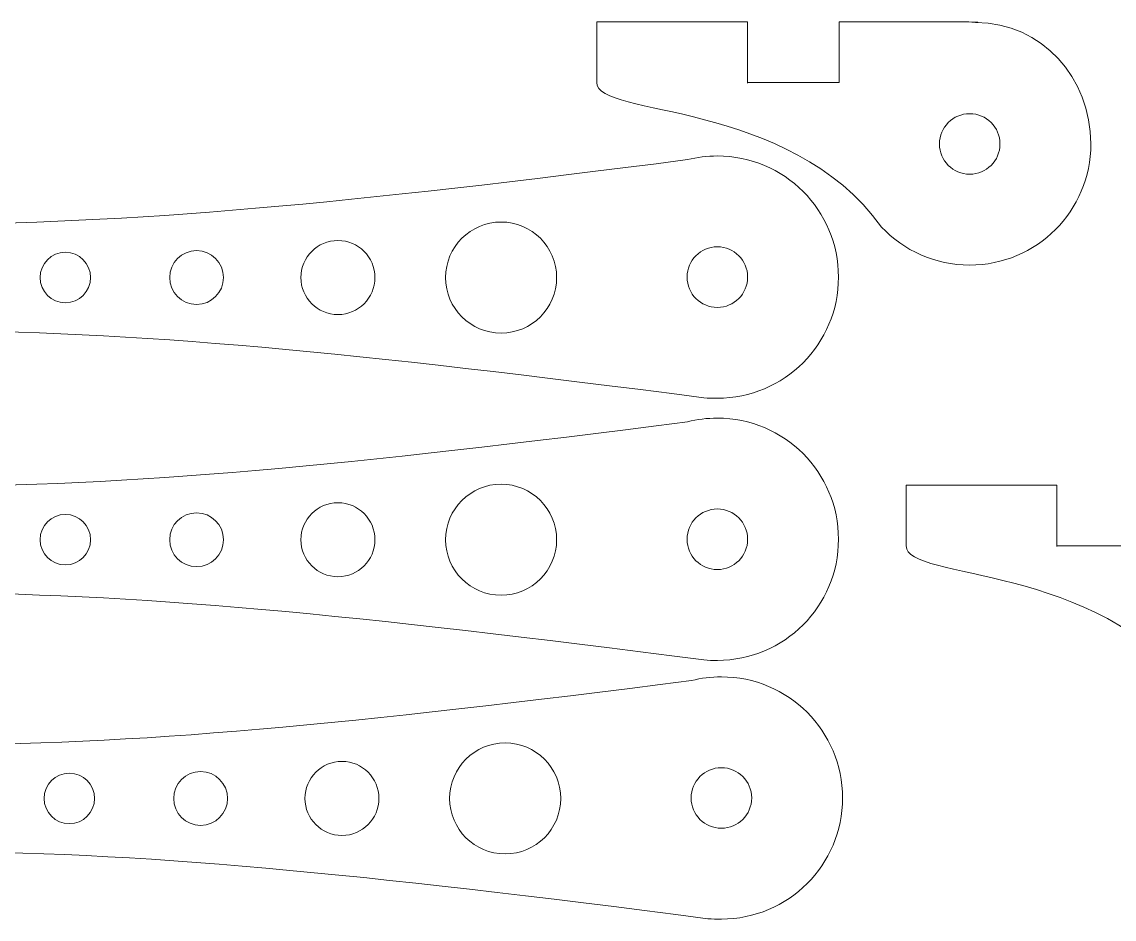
# Model space of a CAD drawing. Header units: millimetres. Extents: x -819 to 558, y -342 to 336.
# Drawn here: x -119.8 to 109.2, y -31.1 to 157 of the extents above; entities that cross this region are included whole.
import ezdxf

# ---------------------------------------------------------------- set-up
doc = ezdxf.new("R2010")
doc.units = ezdxf.units.MM
doc.header["$MEASUREMENT"] = 0
doc.layers.add('#Layer 1', color=7, linetype='Continuous')

msp = doc.modelspace()

# ---------------------------------------------------------------- linework, layer by layer
at = {"layer": '#Layer 1', "color": 22, "lineweight": 9}
for points, knots in [([(0.749, 144.3423), (0.749, 144.3423), (0.749, 157.0423), (0.749, 157.0423), (0.749, 157.0423), (0.749, 157.0423), (32.3223, 157.0423), (32.3223, 157.0423)], [0, 0, 0, 0, 0.5, 0.5, 0.5, 0.5, 1, 1, 1, 1]), ([(0.749, 144.1952), (0.749, 144.1952), (0.749, 157.0423), (0.749, 157.0423), (0.749, 157.0423), (0.749, 157.0423), (32.3226, 157.0423), (32.3226, 157.0423), (32.3226, 157.0423), (32.3226, 157.0423), (32.3226, 144.1952), (32.3226, 144.1952)], [0, 0, 0, 0, 0.33333333, 0.33333333, 0.33333333, 0.33333333, 0.66666667, 0.66666667, 0.66666667, 0.66666667, 1, 1, 1, 1]), ([(51.549, 157.0423), (51.549, 157.0423), (51.549, 144.3423), (51.549, 144.3423), (51.549, 144.3423), (51.549, 144.3423), (32.3223, 144.3423), (32.3223, 144.3423), (32.3223, 144.3423), (32.3223, 144.3423), (32.3226, 144.3424), (32.3226, 144.3424)], [0, 0, 0, 0, 0.33333333, 0.33333333, 0.33333333, 0.33333333, 0.66666667, 0.66666667, 0.66666667, 0.66666667, 1, 1, 1, 1]), ([(80.1732, 156.9389), (80.1773, 156.9389), (80.1816, 156.9388), (80.1858, 156.9388), (80.1858, 156.9388), (80.1918, 156.9387), (80.1978, 156.9386), (80.2039, 156.9386), (80.2039, 156.9386), (80.212, 156.9385), (80.2201, 156.9383), (80.2282, 156.9383), (80.2282, 156.9383), (94.103, 156.7761), (104.3435, 145.3649), (104.3435, 131.4367), (104.3435, 131.4367), (104.3435, 117.4096), (92.9712, 106.0374), (78.9434, 106.0374), (78.9434, 106.0374), (71.6568, 106.037), (65.0867, 109.1054), (60.455, 114.0204)], [0, 0, 0, 0, 0.16666667, 0.16666667, 0.16666667, 0.16666667, 0.33333333, 0.33333333, 0.33333333, 0.33333333, 0.5, 0.5, 0.5, 0.5, 0.66666667, 0.66666667, 0.66666667, 0.66666667, 0.83333333, 0.83333333, 0.83333333, 0.83333333, 1, 1, 1, 1]), ([(77.6546, 157.0423), (78.2927, 157.0394), (79.2454, 157.0094), (79.9045, 156.9817), (79.9045, 156.9817), (79.9086, 156.9815), (79.9128, 156.9812), (79.917, 156.9811), (79.917, 156.9811), (79.9207, 156.981), (79.9247, 156.9808), (79.9285, 156.9807), (79.9285, 156.9807), (79.9285, 156.9807), (79.9285, 156.9807), (79.9285, 156.9807), (79.9285, 156.9807), (79.9286, 156.9807), (79.9286, 156.9807), (79.9286, 156.9807), (79.9286, 156.9807), (79.9326, 156.9806), (79.9368, 156.9802), (79.9407, 156.9802), (79.9407, 156.9802), (79.9408, 156.9802), (79.9409, 156.9802), (79.9409, 156.9802), (79.9409, 156.9802), (79.9407, 156.9802), (79.9408, 156.9802), (79.9408, 156.9802), (79.9408, 156.9802), (80.4971, 156.9564), (80.8284, 156.9346), (80.5515, 156.9325)], [0, 0, 0, 0, 0.11111111, 0.11111111, 0.11111111, 0.11111111, 0.22222222, 0.22222222, 0.22222222, 0.22222222, 0.33333333, 0.33333333, 0.33333333, 0.33333333, 0.44444444, 0.44444444, 0.44444444, 0.44444444, 0.55555556, 0.55555556, 0.55555556, 0.55555556, 0.66666667, 0.66666667, 0.66666667, 0.66666667, 0.77777778, 0.77777778, 0.77777778, 0.77777778, 0.88888889, 0.88888889, 0.88888889, 0.88888889, 1, 1, 1, 1]), ([(80.2321, 156.9347), (80.2308, 156.9347), (80.2295, 156.9348), (80.2281, 156.9348), (80.2281, 156.9348), (80.2225, 156.9349), (80.2168, 156.9351), (80.2111, 156.9351), (80.2111, 156.9351), (80.2088, 156.9351), (80.2064, 156.9352), (80.204, 156.9352), (80.204, 156.9352), (80.2022, 156.9352), (80.2004, 156.9353), (80.1987, 156.9353), (80.1987, 156.9353), (80.1969, 156.9353), (80.195, 156.9354), (80.1931, 156.9354), (80.1931, 156.9354), (80.1926, 156.9354), (80.192, 156.9354), (80.1915, 156.9354), (80.1915, 156.9354), (80.1897, 156.9354), (80.1878, 156.9355), (80.1859, 156.9355), (80.1859, 156.9355), (80.1817, 156.9356), (80.1773, 156.9357), (80.1732, 156.9357)], [0, 0, 0, 0, 0.125, 0.125, 0.125, 0.125, 0.25, 0.25, 0.25, 0.25, 0.375, 0.375, 0.375, 0.375, 0.5, 0.5, 0.5, 0.5, 0.625, 0.625, 0.625, 0.625, 0.75, 0.75, 0.75, 0.75, 0.875, 0.875, 0.875, 0.875, 1, 1, 1, 1]), ([(19.778, 128.143), (21.7787, 128.6495), (23.8739, 128.9187), (26.0321, 128.9187), (26.0321, 128.9187), (40.0598, 128.9187), (51.4321, 117.5468), (51.4321, 103.5187), (51.4321, 103.5187), (51.4321, 89.4906), (40.0598, 78.1187), (26.0321, 78.1187), (26.0321, 78.1187), (25.0805, 78.1187), (24.1343, 78.1088), (23.2099, 78.2107)], [0, 0, 0, 0, 0.25, 0.25, 0.25, 0.25, 0.5, 0.5, 0.5, 0.5, 0.75, 0.75, 0.75, 0.75, 1, 1, 1, 1]), ([(-7.6582, 103.4246), (-7.6582, 96.9947), (-12.8706, 91.783), (-19.2999, 91.783), (-19.2999, 91.783), (-25.7298, 91.783), (-30.9415, 96.9947), (-30.9415, 103.4246), (-30.9415, 103.4246), (-30.9415, 109.8539), (-25.7298, 115.0663), (-19.2999, 115.0663), (-19.2999, 115.0663), (-12.8706, 115.0663), (-7.6582, 109.8539), (-7.6582, 103.4246)], [0, 0, 0, 0, 0.25, 0.25, 0.25, 0.25, 0.5, 0.5, 0.5, 0.5, 0.75, 0.75, 0.75, 0.75, 1, 1, 1, 1]), ([(-45.7582, 103.4246), (-45.7582, 99.1383), (-49.2329, 95.6635), (-53.5193, 95.6635), (-53.5193, 95.6635), (-57.8057, 95.6635), (-61.2804, 99.1383), (-61.2804, 103.4246), (-61.2804, 103.4246), (-61.2804, 107.711), (-57.8057, 111.1857), (-53.5193, 111.1857), (-53.5193, 111.1857), (-49.2329, 111.1857), (-45.7582, 107.711), (-45.7582, 103.4246)], [0, 0, 0, 0, 0.25, 0.25, 0.25, 0.25, 0.5, 0.5, 0.5, 0.5, 0.75, 0.75, 0.75, 0.75, 1, 1, 1, 1]), ([(-105.3776, 103.4246), (-105.3776, 100.5018), (-107.7472, 98.133), (-110.6693, 98.133), (-110.6693, 98.133), (-113.5921, 98.133), (-115.961, 100.5018), (-115.961, 103.4246), (-115.961, 103.4246), (-115.961, 106.3468), (-113.5921, 108.7163), (-110.6693, 108.7163), (-110.6693, 108.7163), (-107.7472, 108.7163), (-105.3776, 106.3468), (-105.3776, 103.4246)], [0, 0, 0, 0, 0.25, 0.25, 0.25, 0.25, 0.5, 0.5, 0.5, 0.5, 0.75, 0.75, 0.75, 0.75, 1, 1, 1, 1]), ([(-77.5082, 103.4246), (-77.5082, 100.3072), (-80.0355, 97.7802), (-83.1526, 97.7802), (-83.1526, 97.7802), (-86.2698, 97.7802), (-88.7971, 100.3072), (-88.7971, 103.4246), (-88.7971, 103.4246), (-88.7971, 106.5418), (-86.2698, 109.0691), (-83.1526, 109.0691), (-83.1526, 109.0691), (-80.0355, 109.0691), (-77.5082, 106.5418), (-77.5082, 103.4246)], [0, 0, 0, 0, 0.25, 0.25, 0.25, 0.25, 0.5, 0.5, 0.5, 0.5, 0.75, 0.75, 0.75, 0.75, 1, 1, 1, 1]), ([(19.7813, 73.1694), (21.781, 73.6754), (23.8753, 73.9443), (26.0324, 73.9443), (26.0324, 73.9443), (40.0601, 73.9443), (51.4324, 62.5724), (51.4324, 48.5443), (51.4324, 48.5443), (51.4324, 34.5162), (40.0601, 23.1443), (26.0324, 23.1443), (26.0324, 23.1443), (25.0808, 23.1443), (24.1347, 23.1344), (23.2102, 23.2363)], [0, 0, 0, 0, 0.25, 0.25, 0.25, 0.25, 0.5, 0.5, 0.5, 0.5, 0.75, 0.75, 0.75, 0.75, 1, 1, 1, 1]), ([(-7.6579, 48.4502), (-7.6579, 42.0203), (-12.8703, 36.8085), (-19.2996, 36.8085), (-19.2996, 36.8085), (-25.7295, 36.8085), (-30.9412, 42.0203), (-30.9412, 48.4502), (-30.9412, 48.4502), (-30.9412, 54.8794), (-25.7295, 60.0919), (-19.2996, 60.0919), (-19.2996, 60.0919), (-12.8703, 60.0919), (-7.6579, 54.8794), (-7.6579, 48.4502)], [0, 0, 0, 0, 0.25, 0.25, 0.25, 0.25, 0.5, 0.5, 0.5, 0.5, 0.75, 0.75, 0.75, 0.75, 1, 1, 1, 1]), ([(65.6144, 47.1552), (65.6144, 47.1552), (65.6144, 59.8552), (65.6144, 59.8552), (65.6144, 59.8552), (65.6144, 59.8552), (97.1877, 59.8552), (97.1877, 59.8552)], [0, 0, 0, 0, 0.5, 0.5, 0.5, 0.5, 1, 1, 1, 1]), ([(65.6144, 47.0081), (65.6144, 47.0081), (65.6144, 59.8552), (65.6144, 59.8552), (65.6144, 59.8552), (65.6144, 59.8552), (97.188, 59.8552), (97.188, 59.8552), (97.188, 59.8552), (97.188, 59.8552), (97.188, 47.0081), (97.188, 47.0081)], [0, 0, 0, 0, 0.33333333, 0.33333333, 0.33333333, 0.33333333, 0.66666667, 0.66666667, 0.66666667, 0.66666667, 1, 1, 1, 1]), ([(116.4144, 59.8552), (116.4144, 59.8552), (116.4144, 47.1552), (116.4144, 47.1552), (116.4144, 47.1552), (116.4144, 47.1552), (97.1877, 47.1552), (97.1877, 47.1552), (97.1877, 47.1552), (97.1877, 47.1552), (97.188, 47.1553), (97.188, 47.1553)], [0, 0, 0, 0, 0.33333333, 0.33333333, 0.33333333, 0.33333333, 0.66666667, 0.66666667, 0.66666667, 0.66666667, 1, 1, 1, 1]), ([(-45.7579, 48.4502), (-45.7579, 44.1638), (-49.2326, 40.6891), (-53.519, 40.6891), (-53.519, 40.6891), (-57.8054, 40.6891), (-61.2801, 44.1638), (-61.2801, 48.4502), (-61.2801, 48.4502), (-61.2801, 52.7366), (-57.8054, 56.2113), (-53.519, 56.2113), (-53.519, 56.2113), (-49.2326, 56.2113), (-45.7579, 52.7366), (-45.7579, 48.4502)], [0, 0, 0, 0, 0.25, 0.25, 0.25, 0.25, 0.5, 0.5, 0.5, 0.5, 0.75, 0.75, 0.75, 0.75, 1, 1, 1, 1]), ([(-105.3773, 48.4502), (-105.3773, 45.5274), (-107.7469, 43.1585), (-110.669, 43.1585), (-110.669, 43.1585), (-113.5918, 43.1585), (-115.9607, 45.5274), (-115.9607, 48.4502), (-115.9607, 48.4502), (-115.9607, 51.3723), (-113.5918, 53.7419), (-110.669, 53.7419), (-110.669, 53.7419), (-107.7469, 53.7419), (-105.3773, 51.3723), (-105.3773, 48.4502)], [0, 0, 0, 0, 0.25, 0.25, 0.25, 0.25, 0.5, 0.5, 0.5, 0.5, 0.75, 0.75, 0.75, 0.75, 1, 1, 1, 1]), ([(-77.5079, 48.4502), (-77.5079, 45.3328), (-80.0352, 42.8058), (-83.1523, 42.8058), (-83.1523, 42.8058), (-86.2694, 42.8058), (-88.7968, 45.3328), (-88.7968, 48.4502), (-88.7968, 48.4502), (-88.7968, 51.5674), (-86.2694, 54.0947), (-83.1523, 54.0947), (-83.1523, 54.0947), (-80.0352, 54.0947), (-77.5079, 51.5674), (-77.5079, 48.4502)], [0, 0, 0, 0, 0.25, 0.25, 0.25, 0.25, 0.5, 0.5, 0.5, 0.5, 0.75, 0.75, 0.75, 0.75, 1, 1, 1, 1]), ([(20.6247, 18.9187), (22.6254, 19.4252), (24.7206, 19.6944), (26.8788, 19.6944), (26.8788, 19.6944), (40.9065, 19.6944), (52.2788, 8.3225), (52.2788, -5.7056), (52.2788, -5.7056), (52.2788, -19.7337), (40.9065, -31.1056), (26.8788, -31.1056), (26.8788, -31.1056), (25.9272, -31.1056), (24.981, -31.1155), (24.0566, -31.0136)], [0, 0, 0, 0, 0.25, 0.25, 0.25, 0.25, 0.5, 0.5, 0.5, 0.5, 0.75, 0.75, 0.75, 0.75, 1, 1, 1, 1]), ([(-6.8115, -5.7997), (-6.8115, -12.2296), (-12.0239, -17.4413), (-18.4532, -17.4413), (-18.4532, -17.4413), (-24.8831, -17.4413), (-30.0948, -12.2296), (-30.0948, -5.7997), (-30.0948, -5.7997), (-30.0948, 0.6296), (-24.8831, 5.842), (-18.4532, 5.842), (-18.4532, 5.842), (-12.0239, 5.842), (-6.8115, 0.6296), (-6.8115, -5.7997)], [0, 0, 0, 0, 0.25, 0.25, 0.25, 0.25, 0.5, 0.5, 0.5, 0.5, 0.75, 0.75, 0.75, 0.75, 1, 1, 1, 1]), ([(-44.9115, -5.7997), (-44.9115, -10.086), (-48.3862, -13.5608), (-52.6726, -13.5608), (-52.6726, -13.5608), (-56.959, -13.5608), (-60.4337, -10.086), (-60.4337, -5.7997), (-60.4337, -5.7997), (-60.4337, -1.5133), (-56.959, 1.9614), (-52.6726, 1.9614), (-52.6726, 1.9614), (-48.3862, 1.9614), (-44.9115, -1.5133), (-44.9115, -5.7997)], [0, 0, 0, 0, 0.25, 0.25, 0.25, 0.25, 0.5, 0.5, 0.5, 0.5, 0.75, 0.75, 0.75, 0.75, 1, 1, 1, 1]), ([(-104.5309, -5.7997), (-104.5309, -8.7225), (-106.9005, -11.0913), (-109.8226, -11.0913), (-109.8226, -11.0913), (-112.7454, -11.0913), (-115.1143, -8.7225), (-115.1143, -5.7997), (-115.1143, -5.7997), (-115.1143, -2.8775), (-112.7454, -0.508), (-109.8226, -0.508), (-109.8226, -0.508), (-106.9005, -0.508), (-104.5309, -2.8775), (-104.5309, -5.7997)], [0, 0, 0, 0, 0.25, 0.25, 0.25, 0.25, 0.5, 0.5, 0.5, 0.5, 0.75, 0.75, 0.75, 0.75, 1, 1, 1, 1]), ([(-76.6615, -5.7997), (-76.6615, -8.9171), (-79.1888, -11.4441), (-82.3059, -11.4441), (-82.3059, -11.4441), (-85.4231, -11.4441), (-87.9504, -8.9171), (-87.9504, -5.7997), (-87.9504, -5.7997), (-87.9504, -2.6825), (-85.4231, -0.1552), (-82.3059, -0.1552), (-82.3059, -0.1552), (-79.1888, -0.1552), (-76.6615, -2.6825), (-76.6615, -5.7997)], [0, 0, 0, 0, 0.25, 0.25, 0.25, 0.25, 0.5, 0.5, 0.5, 0.5, 0.75, 0.75, 0.75, 0.75, 1, 1, 1, 1])]:
    msp.add_open_spline(points, degree=3, knots=knots, dxfattribs=at)
for points in [[(51.549, 157.0423), (51.549, 157.0423), (77.6546, 157.0423), (77.6546, 157.0423)], [(60.455, 114.0204), (41.0522, 141.0079), (0.749, 136.934), (0.749, 144.3423)], [(-300.3462, 128.7458), (-164.539, 110.1343), (-121.6487, 109.9335), (19.7782, 128.143)], [(-301.5809, 78.2107), (-164.2914, 97.025), (-121.9582, 97.025), (23.2099, 78.2107)], [(-300.3462, 73.7717), (-164.5381, 55.1596), (-121.6476, 54.9589), (19.7812, 73.1692)], [(125.3204, 16.8333), (105.9176, 43.8208), (65.6144, 39.7469), (65.6144, 47.1552)], [(-301.5809, 23.2363), (-164.2914, 42.0506), (-121.9579, 42.0506), (23.2102, 23.2363)], [(-299.4995, 19.5215), (-163.6923, 0.91), (-120.802, 0.7092), (20.6249, 18.9187)], [(-300.7342, -31.0136), (-163.4447, -12.1993), (-121.1115, -12.1993), (24.0566, -31.0136)]]:
    msp.add_open_spline(points, degree=3, dxfattribs=at)
at = {"layer": '#Layer 1', "color": 7, "lineweight": 9}
for points in [[(85.2934, 131.4367), (85.2934, 127.9296), (82.4505, 125.0874), (78.9434, 125.0874), (78.9434, 125.0874), (75.4363, 125.0874), (72.5937, 127.9296), (72.5937, 131.4367), (72.5937, 131.4367), (72.5934, 134.9438), (75.4363, 137.7874), (78.9434, 137.7874), (78.9434, 137.7874), (82.4501, 137.7867), (85.2934, 134.9438), (85.2934, 131.4367)], [(32.3821, 103.5187), (32.3821, 100.0116), (29.5392, 97.1687), (26.0321, 97.1687), (26.0321, 97.1687), (22.525, 97.1687), (19.6821, 100.0116), (19.6821, 103.5187), (19.6821, 103.5187), (19.6821, 107.0258), (22.525, 109.8687), (26.0321, 109.8687), (26.0321, 109.8687), (29.5392, 109.8687), (32.3821, 107.0258), (32.3821, 103.5187)], [(32.3824, 48.5443), (32.3824, 45.0372), (29.5395, 42.1943), (26.0324, 42.1943), (26.0324, 42.1943), (22.5253, 42.1943), (19.6824, 45.0372), (19.6824, 48.5443), (19.6824, 48.5443), (19.6824, 52.0514), (22.5253, 54.8943), (26.0324, 54.8943), (26.0324, 54.8943), (29.5395, 54.8943), (32.3824, 52.0514), (32.3824, 48.5443)], [(33.2288, -5.7056), (33.2288, -9.2127), (30.3859, -12.0556), (26.8788, -12.0556), (26.8788, -12.0556), (23.3717, -12.0556), (20.5288, -9.2127), (20.5288, -5.7056), (20.5288, -5.7056), (20.5288, -2.1985), (23.3717, 0.6444), (26.8788, 0.6444), (26.8788, 0.6444), (30.3859, 0.6444), (33.2288, -2.1985), (33.2288, -5.7056)]]:
    msp.add_open_spline(points, degree=3, knots=[0, 0, 0, 0, 0.25, 0.25, 0.25, 0.25, 0.5, 0.5, 0.5, 0.5, 0.75, 0.75, 0.75, 0.75, 1, 1, 1, 1], dxfattribs=at)

doc.saveas('drawing.dxf')
